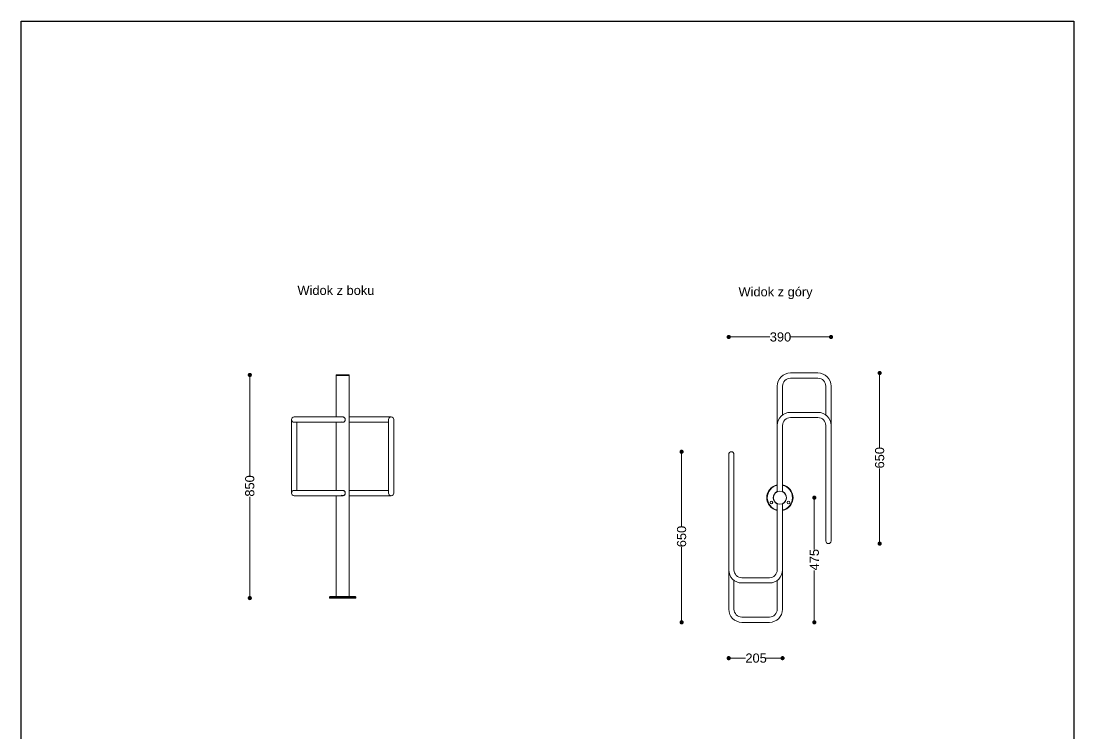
# Model space of a CAD drawing. Header units: millimetres. Extents: x 0 to 4013, y 0 to 5448.
# Drawn here: x 0 to 4013, y 2732 to 5448 of the extents above; entities that cross this region are included whole.
import ezdxf

# ---------------------------------------------------------------- set-up
doc = ezdxf.new("R2010")
doc.units = ezdxf.units.MM
doc.header["$LTSCALE"] = 4
doc.layers.add('Krawędzie widoczneARTUR', color=7, linetype='Continuous', lineweight=13)
doc.layers.add('WymiaryARTUR', color=7, linetype='Continuous', lineweight=25)
doc.styles.get("Standard").update_dxf_attribs({"font": 'arial.ttf'})
doc.dimstyles.new('MATEUSZ', dxfattribs={"dimtxt": 35, "dimasz": 16, "dimexe": 0.18, "dimexo": 0.0625, "dimgap": 0.09, "dimtad": 0, "dimdec": 0, "dimdsep": 46, "dimtxsty": 'Standard', "dimblk": 'DOT', "dimcen": 0.09, "dimse1": 1, "dimse2": 1, "dimadec": 0, "dimazin": 0, "dimtfac": 1, "dimtdec": 0, "dimtofl": 0, "dimtmove": 0, "dimatfit": 3, "dimfxl": 1, "dimtolj": 1, "dimtzin": 0, "dimlwd": 9, "dimlwe": 9, "dimarcsym": 0})

# ---------------------------------------------------------------- blocks, each defined once
blk = doc.blocks.new('_Dot')
at = {"color": 0, "linetype": 'ByBlock', "lineweight": -2}
blk.add_line((-0.5, 0), (-1, 0), dxfattribs=at)
at = {"color": 0, "linetype": 'ByBlock', "const_width": 0.5}
blk.add_lwpolyline([(-0.25, 0, 1), (0.25, 0, 1)], format="xyb", close=True, dxfattribs=at)
blk = doc.blocks.new('*D12')
at = {"layer": 'Defpoints', "color": 0, "linetype": 'Continuous', "transparency": 16777216}
for p in [(2697.3, 3206.8), (2902.3, 3206.8), (2902.3, 3020.4)]:
    blk.add_point(p, dxfattribs=at)
at = {"layer": 'WymiaryARTUR', "color": 0, "linetype": 'Continuous', "lineweight": 9, "transparency": 16777216}
for p, q in [((2713.3, 3020.4), (2760.6, 3020.4)), ((2886.3, 3020.4), (2838.9, 3020.4))]:
    blk.add_line(p, q, dxfattribs=at)
at = {"layer": 'WymiaryARTUR', "color": 0, "linetype": 'Continuous', "lineweight": 9, "transparency": 16777216, "xscale": 16, "yscale": 16, "zscale": 16, "rotation": 180}
blk.add_blockref('_Dot', (2697.3, 3020.4), dxfattribs=at)
at = {"layer": 'WymiaryARTUR', "color": 0, "linetype": 'Continuous', "lineweight": 9, "transparency": 16777216, "xscale": 16, "yscale": 16, "zscale": 16}
blk.add_blockref('_Dot', (2902.3, 3020.4), dxfattribs=at)
at = {"layer": 'WymiaryARTUR', "color": 0, "linetype": 'Continuous', "transparency": 16777216, "insert": (2760.7, 3020.4), "char_height": 35, "attachment_point": 4}
blk.add_mtext('\\A1;205', dxfattribs=at)
blk = doc.blocks.new('*D13')
at = {"layer": 'Defpoints', "color": 0, "linetype": 'Continuous', "transparency": 16777216}
for p in [(2892.3, 3631.8), (3023.5, 3631.8), (2852.3, 3156.8)]:
    blk.add_point(p, dxfattribs=at)
at = {"layer": 'WymiaryARTUR', "color": 0, "linetype": 'Continuous', "lineweight": 9, "transparency": 16777216}
for p, q in [((3023.5, 3615.8), (3023.5, 3433.9)), ((3023.5, 3172.8), (3023.5, 3354.7))]:
    blk.add_line(p, q, dxfattribs=at)
at = {"layer": 'WymiaryARTUR', "color": 0, "linetype": 'Continuous', "lineweight": 9, "transparency": 16777216, "xscale": 16, "yscale": 16, "zscale": 16}
for p, rotation in [((3023.5, 3631.8), 90), ((3023.5, 3156.8), 270)]:
    blk.add_blockref('_Dot', p, dxfattribs=dict(at, rotation=rotation))
at = {"layer": 'WymiaryARTUR', "color": 0, "linetype": 'Continuous', "transparency": 16777216, "insert": (3023.5, 3354.8), "char_height": 35, "attachment_point": 4, "rotation": 90}
blk.add_mtext('\\A1;475', dxfattribs=at)
blk = doc.blocks.new('*D14')
at = {"layer": 'Defpoints', "color": 0, "linetype": 'Continuous', "transparency": 16777216}
for p in [(2517.6, 3806.8), (2707.3, 3806.8), (2747.3, 3156.8)]:
    blk.add_point(p, dxfattribs=at)
at = {"layer": 'WymiaryARTUR', "color": 0, "linetype": 'Continuous', "lineweight": 9, "transparency": 16777216}
for p, q in [((2517.6, 3790.8), (2517.6, 3520.6)), ((2517.6, 3172.8), (2517.6, 3443))]:
    blk.add_line(p, q, dxfattribs=at)
at = {"layer": 'WymiaryARTUR', "color": 0, "linetype": 'Continuous', "lineweight": 9, "transparency": 16777216, "xscale": 16, "yscale": 16, "zscale": 16}
for p, rotation in [((2517.6, 3806.8), 90), ((2517.6, 3156.8), 270)]:
    blk.add_blockref('_Dot', p, dxfattribs=dict(at, rotation=rotation))
at = {"layer": 'WymiaryARTUR', "color": 0, "linetype": 'Continuous', "transparency": 16777216, "insert": (2517.6, 3443.1), "char_height": 35, "attachment_point": 4, "rotation": 90}
blk.add_mtext('\\A1;650', dxfattribs=at)
blk = doc.blocks.new('*D15')
at = {"layer": 'Defpoints', "color": 0, "linetype": 'Continuous', "transparency": 16777216}
for p in [(1225.7, 4099.3), (871.8, 3249.3), (1225.7, 3249.3)]:
    blk.add_point(p, dxfattribs=at)
at = {"layer": 'WymiaryARTUR', "color": 0, "linetype": 'Continuous', "lineweight": 9, "transparency": 16777216}
for p, q in [((871.8, 4083.3), (871.8, 3713.1)), ((871.8, 3265.3), (871.8, 3635.6))]:
    blk.add_line(p, q, dxfattribs=at)
at = {"layer": 'WymiaryARTUR', "color": 0, "linetype": 'Continuous', "lineweight": 9, "transparency": 16777216, "xscale": 16, "yscale": 16, "zscale": 16}
for p, rotation in [((871.8, 4099.3), 90), ((871.8, 3249.3), 270)]:
    blk.add_blockref('_Dot', p, dxfattribs=dict(at, rotation=rotation))
at = {"layer": 'WymiaryARTUR', "color": 0, "linetype": 'Continuous', "transparency": 16777216, "insert": (871.8, 3635.7), "char_height": 35, "attachment_point": 4, "rotation": 90}
blk.add_mtext('\\A1;850', dxfattribs=at)
blk = doc.blocks.new('*D16')
at = {"layer": 'Defpoints', "color": 0, "linetype": 'Continuous', "transparency": 16777216}
for p in [(3087.3, 4244), (3087.3, 3906.8), (2697.3, 3756.8)]:
    blk.add_point(p, dxfattribs=at)
at = {"layer": 'WymiaryARTUR', "color": 0, "linetype": 'Continuous', "lineweight": 9, "transparency": 16777216}
for p, q in [((2713.3, 4244), (2853.6, 4244)), ((3071.3, 4244), (2930.9, 4244))]:
    blk.add_line(p, q, dxfattribs=at)
at = {"layer": 'WymiaryARTUR', "color": 0, "linetype": 'Continuous', "lineweight": 9, "transparency": 16777216, "xscale": 16, "yscale": 16, "zscale": 16, "rotation": 180}
blk.add_blockref('_Dot', (2697.3, 4244), dxfattribs=at)
at = {"layer": 'WymiaryARTUR', "color": 0, "linetype": 'Continuous', "lineweight": 9, "transparency": 16777216, "xscale": 16, "yscale": 16, "zscale": 16}
blk.add_blockref('_Dot', (3087.3, 4244), dxfattribs=at)
at = {"layer": 'WymiaryARTUR', "color": 0, "linetype": 'Continuous', "transparency": 16777216, "insert": (2853.7, 4244), "char_height": 35, "attachment_point": 4}
blk.add_mtext('\\A1;390', dxfattribs=at)
blk = doc.blocks.new('*D17')
at = {"layer": 'Defpoints', "color": 0, "linetype": 'Continuous', "transparency": 16777216}
for p in [(3037.3, 4106.8), (3077.3, 3456.8), (3272.5, 3456.8)]:
    blk.add_point(p, dxfattribs=at)
at = {"layer": 'WymiaryARTUR', "color": 0, "linetype": 'Continuous', "lineweight": 9, "transparency": 16777216}
for p, q in [((3272.5, 4090.8), (3272.5, 3820.6)), ((3272.5, 3472.8), (3272.5, 3743))]:
    blk.add_line(p, q, dxfattribs=at)
at = {"layer": 'WymiaryARTUR', "color": 0, "linetype": 'Continuous', "lineweight": 9, "transparency": 16777216, "xscale": 16, "yscale": 16, "zscale": 16}
for p, rotation in [((3272.5, 4106.8), 90), ((3272.5, 3456.8), 270)]:
    blk.add_blockref('_Dot', p, dxfattribs=dict(at, rotation=rotation))
at = {"layer": 'WymiaryARTUR', "color": 0, "linetype": 'Continuous', "transparency": 16777216, "insert": (3272.5, 3743.1), "char_height": 35, "attachment_point": 4, "rotation": 90}
blk.add_mtext('\\A1;650', dxfattribs=at)

msp = doc.modelspace()

# ---------------------------------------------------------------- linework, layer by layer
msp.add_lwpolyline([(0, 5447.6), (4013, 5447.6), (4013, 0.1), (0, 0.1)], close=True)
at = {"layer": 'Krawędzie widoczneARTUR'}
for p, q in [((1200.7, 4099.3), (1250.7, 4099.3)), ((1200.7, 4097.3), (1200.7, 4099.3)), ((1200.7, 4097.3), (1250.7, 4097.3)), ((1200.7, 4097.3), (1250.7, 4097.3)), ((1200.7, 3939.3), (1200.7, 4097.3)), ((1250.7, 4097.3), (1250.7, 4099.3)), ((1250.7, 3255.3), (1250.7, 4097.3)), ((3037.3, 4106.8), (2932.3, 4106.8)), ((2882.3, 4056.8), (2882.3, 3906.8)), ((2902.3, 4056.8), (2902.3, 3946.8)), ((3037.3, 4086.8), (2932.3, 4086.8)), ((3067.3, 3946.8), (3067.3, 4056.8)), ((3087.3, 3906.8), (3087.3, 4056.8)), ((1080.7, 3939.3), (1040.7, 3939.3)), ((1185.7, 3939.3), (1080.7, 3939.3)), ((1225.7, 3939.3), (1185.7, 3939.3)), ((1265.7, 3939.3), (1250.7, 3939.3)), ((1265.7, 3939.3), (1370.7, 3939.3)), ((1410.7, 3939.3), (1370.7, 3939.3)), ((2932.3, 3956.8), (3037.3, 3956.8)), ((2932.3, 3936.8), (3037.3, 3936.8)), ((1030.7, 3929.3), (1030.7, 3889.3)), ((1040.7, 3919.3), (1080.7, 3919.3)), ((1050.7, 3889.3), (1050.7, 3919.3)), ((1185.7, 3919.3), (1080.7, 3919.3)), ((1185.7, 3919.3), (1225.7, 3919.3)), ((1200.7, 3659.3), (1200.7, 3919.3)), ((1225.7, 3919.3), (1227.2, 3919.3)), ((1250.7, 3919.3), (1265.7, 3919.3)), ((1265.7, 3919.3), (1370.7, 3919.3)), ((1370.7, 3919.3), (1400.7, 3919.3)), ((1400.7, 3929.3), (1400.7, 3889.3)), ((1420.7, 3889.3), (1420.7, 3929.3)), ((2882.3, 3654.7), (2882.3, 3906.8)), ((2902.3, 3654.7), (2902.3, 3906.8)), ((3067.3, 3906.8), (3067.3, 3506.8)), ((3087.3, 3906.8), (3087.3, 3506.8)), ((1030.7, 3889.3), (1030.7, 3689.3)), ((1050.7, 3889.3), (1050.7, 3689.3)), ((1400.7, 3889.3), (1400.7, 3689.3)), ((1420.7, 3889.3), (1420.7, 3689.3)), ((2697.3, 3796.8), (2697.3, 3756.8)), ((2717.3, 3756.8), (2717.3, 3796.8)), ((2697.3, 3356.8), (2697.3, 3756.8)), ((2717.3, 3356.8), (2717.3, 3756.8)), ((1030.7, 3689.3), (1030.7, 3649.3)), ((1080.7, 3659.3), (1040.7, 3659.3)), ((1050.7, 3659.3), (1050.7, 3689.3)), ((1080.7, 3659.3), (1185.7, 3659.3)), ((1225.7, 3659.3), (1185.7, 3659.3)), ((1265.7, 3659.3), (1250.7, 3659.3)), ((1370.7, 3659.3), (1265.7, 3659.3)), ((1400.7, 3659.3), (1370.7, 3659.3)), ((1400.7, 3689.3), (1400.7, 3649.3)), ((1420.7, 3649.3), (1420.7, 3689.3)), ((1040.7, 3639.3), (1080.7, 3639.3)), ((1080.7, 3639.3), (1185.7, 3639.3)), ((1185.7, 3639.3), (1225.7, 3639.3)), ((1200.7, 3255.3), (1200.7, 3639.3)), ((1225.7, 3639.3), (1227.2, 3639.3)), ((1250.7, 3639.3), (1265.7, 3639.3)), ((1370.7, 3639.3), (1265.7, 3639.3)), ((1370.7, 3639.3), (1410.7, 3639.3)), ((2882.3, 3608.9), (2882.3, 3356.8)), ((2902.3, 3608.9), (2902.3, 3356.8)), ((3067.3, 3506.8), (3067.3, 3466.8)), ((3087.3, 3466.8), (3087.3, 3506.8)), ((2697.3, 3356.8), (2697.3, 3206.8)), ((2902.3, 3206.8), (2902.3, 3356.8)), ((2717.3, 3316.8), (2717.3, 3206.8)), ((2852.3, 3326.8), (2747.3, 3326.8)), ((2852.3, 3306.8), (2747.3, 3306.8)), ((2882.3, 3206.8), (2882.3, 3316.8)), ((1177.7, 3255.3), (1175.7, 3253.3)), ((1175.7, 3249.3), (1175.7, 3253.3)), ((1275.7, 3253.3), (1175.7, 3253.3)), ((1177.7, 3255.3), (1273.7, 3255.3)), ((1273.7, 3255.3), (1275.7, 3253.3)), ((1275.7, 3249.3), (1275.7, 3253.3)), ((1175.7, 3249.3), (1275.7, 3249.3)), ((2747.3, 3176.8), (2852.3, 3176.8)), ((2747.3, 3156.8), (2852.3, 3156.8))]:
    msp.add_line(p, q, dxfattribs=at)
at = {"layer": 'Krawędzie widoczneARTUR', "flags": 128}
for points in [[(1224.3, 3939.3), (1225.9, 3939.4), (1227.5, 3939.3), (1229.1, 3938.9), (1230.6, 3938.2), (1232, 3937.3), (1233.1, 3936.2), (1234.1, 3935), (1234.9, 3933.6), (1235.5, 3932), (1235.8, 3930.4), (1235.8, 3928.8), (1235.6, 3927.2), (1235.1, 3925.7), (1234.4, 3924.2), (1233.5, 3922.9), (1232.4, 3921.8), (1231.1, 3920.8), (1229.7, 3920), (1228.1, 3919.5), (1226.5, 3919.3), (1224.9, 3919.3), (1223.3, 3919.5), (1221.7, 3920.1), (1220.3, 3920.8)], [(1224.3, 3659.3), (1225.9, 3659.4), (1227.5, 3659.3), (1229.1, 3658.9), (1230.6, 3658.2), (1232, 3657.3), (1233.1, 3656.2), (1234.1, 3655), (1234.9, 3653.6), (1235.5, 3652), (1235.8, 3650.4), (1235.8, 3648.8), (1235.6, 3647.2), (1235.1, 3645.7), (1234.4, 3644.2), (1233.5, 3642.9), (1232.4, 3641.8), (1231.1, 3640.8), (1229.7, 3640), (1228.1, 3639.5), (1226.5, 3639.3), (1224.9, 3639.3), (1223.3, 3639.5), (1221.7, 3640.1), (1220.3, 3640.8)]]:
    msp.add_lwpolyline(points, dxfattribs=at)
at = {"layer": 'Krawędzie widoczneARTUR'}
for centre, radius in [((2892.3, 3631.8), 25), ((2859.8, 3613.1), 5), ((2924.7, 3613.1), 5)]:
    msp.add_circle(centre, radius, dxfattribs=at)
for centre, radius, start, end in [((2932.3, 4056.8), 50, 90, 180), ((3037.3, 4056.8), 50, 0, 90), ((2932.3, 4056.8), 30, 90, 180), ((3037.3, 4056.8), 30, 0, 90), ((1040.7, 3929.3), 10, 90, 270), ((1225.7, 3929.3), 10, 270, 90), ((1410.7, 3929.3), 10, 0, 180), ((2932.3, 3906.8), 50, 90, 180), ((2932.3, 3906.8), 30, 90, 180), ((3037.3, 3906.8), 50, 0, 90), ((3037.3, 3906.8), 30, 0, 90), ((2707.3, 3796.8), 10, 0, 180), ((1040.7, 3649.3), 10, 90, 270), ((1225.7, 3649.3), 10, 270, 90), ((2892.3, 3631.8), 50, 101.537, 258.463), ((2892.3, 3631.8), 48, 102.0247, 257.9753), ((2892.3, 3631.8), 25.1, 113.4786, 246.5214), ((2892.3, 3631.8), 50, 281.537, 78.463), ((2892.3, 3631.8), 48, 282.0247, 77.9753), ((2892.3, 3631.8), 25.1, 293.4786, 66.5214), ((1410.7, 3649.3), 10, 180, 0), ((3077.3, 3466.8), 10, 180, 0), ((2747.3, 3356.8), 50, 180, 270), ((2747.3, 3356.8), 30, 180, 270), ((2852.3, 3356.8), 50, 270, 0), ((2852.3, 3356.8), 30, 270, 0), ((2747.3, 3206.8), 50, 180, 270), ((2747.3, 3206.8), 30, 180, 270), ((2852.3, 3206.8), 50, 270, 0), ((2852.3, 3206.8), 30, 270, 0)]:
    msp.add_arc(centre, radius, start, end, dxfattribs=at)

# ---------------------------------------------------------------- texts
for s, p in [('Widok z boku', (1053.5, 4404.2)), ('Widok z góry', (2734.5, 4398.8))]:
    msp.add_text(s, height=34.962).set_placement(p)

# ---------------------------------------------------------------- dimensions: what is measured, and where the dimension line sits
at = {"layer": 'WymiaryARTUR', "color": 7, "linetype": 'Continuous'}
dim = msp.add_linear_dim(base=(3087.3, 4244), p1=(2697.3, 3756.8), p2=(3087.3, 3906.8), dimstyle='MATEUSZ', dxfattribs=at)
dim.commit()
dim.dimension.update_dxf_attribs({"geometry": '*D16', "text_midpoint": (2892.3, 4244), "dimtype": 160})
for base, p1, p2, angle, picture, middle in [((871.8, 3249.3), (1225.7, 4099.3), (1225.7, 3249.3), 90, '*D15', (871.8, 3674.3)), ((3272.5, 3456.8), (3037.3, 4106.8), (3077.3, 3456.8), 270, '*D17', (3272.5, 3781.8)), ((2517.6, 3806.8), (2747.3, 3156.8), (2707.3, 3806.8), 90, '*D14', (2517.6, 3481.8)), ((3023.5, 3631.8), (2852.3, 3156.8), (2892.3, 3631.8), 270, '*D13', (3023.5, 3394.3)), ((2902.3, 3020.4), (2697.3, 3206.8), (2902.3, 3206.8), 180, '*D12', (2799.8, 3020.4))]:
    dim = msp.add_linear_dim(base=base, p1=p1, p2=p2, angle=angle, dimstyle='MATEUSZ', dxfattribs=at)
    dim.commit()
    dim.dimension.update_dxf_attribs({"geometry": picture, "text_midpoint": middle, "dimtype": 160})

doc.saveas('drawing.dxf')
